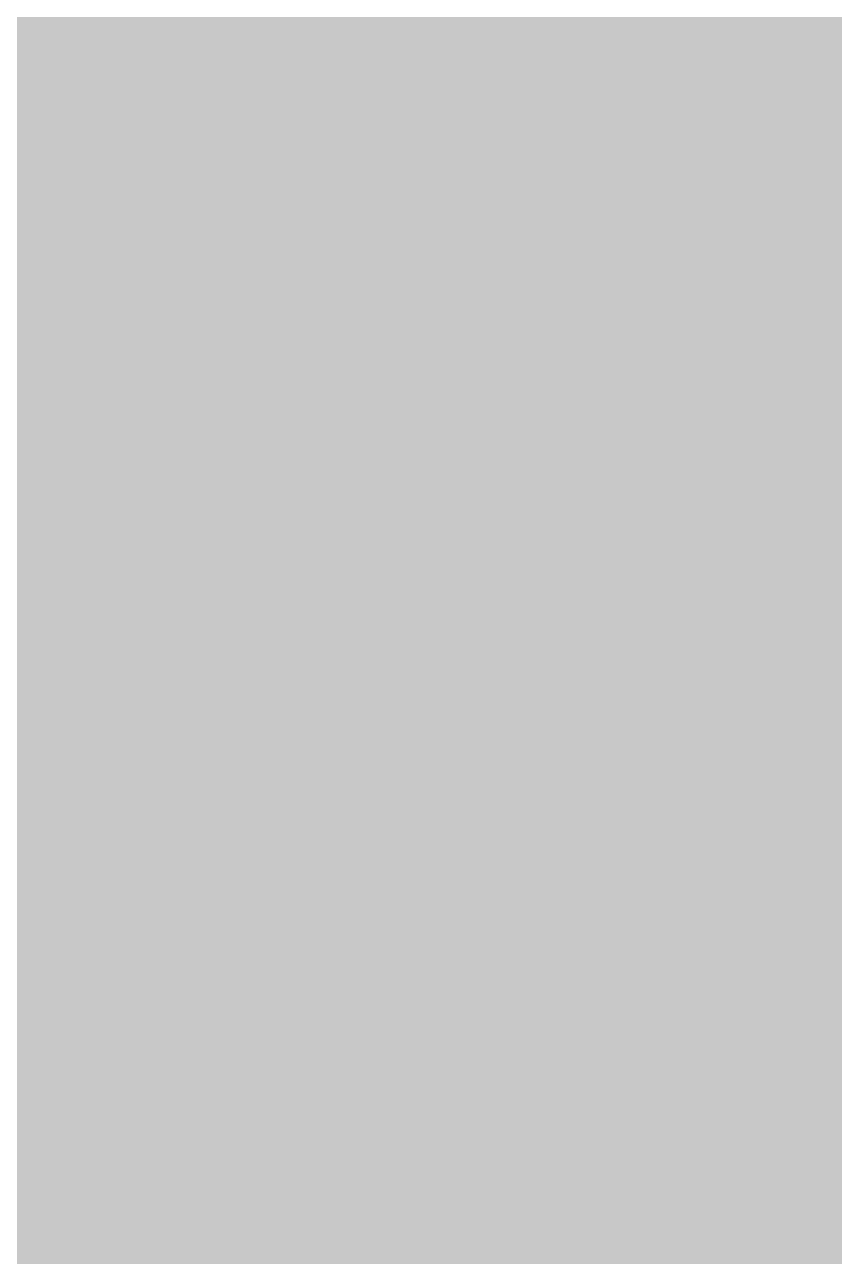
# Model space of a CAD drawing. Header units: inches. Extents: x 267136 to 306747, y 5028981 to 5062930.
# Drawn here: x 289900 to 292173, y 5037095 to 5040554 of the extents above; entities that cross this region are included whole.
import ezdxf

# ---------------------------------------------------------------- set-up
doc = ezdxf.new("R2010")
doc.units = ezdxf.units.IN
doc.header["$MEASUREMENT"] = 0

msp = doc.modelspace()

# ---------------------------------------------------------------- hatches: boundary and pattern name
for points in [[(290147.64, 5040373.042), (290082.518, 5040373.194), (290017.396, 5040373.348), (289952.275, 5040373.501), (289887.153, 5040373.655), (289822.032, 5040373.811), (289756.91, 5040373.966), (289691.789, 5040374.123), (289659.228, 5040374.201), (289659.283, 5040397.354), (289659.507, 5040489.962), (289659.73, 5040582.571), (289659.954, 5040675.18), (289660.065, 5040721.484), (289692.624, 5040721.406), (289757.742, 5040721.249), (289822.86, 5040721.093), (289887.978, 5040720.938), (290018.214, 5040720.63), (290083.332, 5040720.477), (290148.45, 5040720.325), (290148.342, 5040674.021), (290147.91, 5040488.803), (290147.693, 5040396.194), (290147.64, 5040373.042)], [(290636.052, 5040371.921), (290603.491, 5040371.995), (290538.369, 5040372.142), (290473.248, 5040372.291), (290408.126, 5040372.439), (290343.004, 5040372.589), (290277.883, 5040372.739), (290212.761, 5040372.891), (290147.64, 5040373.042), (290147.693, 5040396.194), (290147.91, 5040488.803), (290148.342, 5040674.021), (290148.45, 5040720.325), (290213.568, 5040720.173), (290278.686, 5040720.022), (290408.922, 5040719.722), (290474.04, 5040719.573), (290604.276, 5040719.277), (290636.835, 5040719.204), (290636.73, 5040672.899), (290636.521, 5040580.291), (290636.313, 5040487.682), (290636.104, 5040395.073), (290636.052, 5040371.921)], [(291124.463, 5040370.838), (291059.342, 5040370.98), (290994.22, 5040371.123), (290929.099, 5040371.267), (290863.977, 5040371.411), (290798.855, 5040371.556), (290733.734, 5040371.701), (290668.612, 5040371.848), (290636.052, 5040371.921), (290636.104, 5040395.073), (290636.313, 5040487.682), (290636.521, 5040580.291), (290636.73, 5040672.899), (290636.835, 5040719.204), (290669.394, 5040719.13), (290799.63, 5040718.838), (290864.748, 5040718.694), (290929.866, 5040718.549), (291060.102, 5040718.263), (291125.22, 5040718.121), (291125.119, 5040671.816), (291124.917, 5040579.208), (291124.716, 5040486.599), (291124.514, 5040393.99), (291124.463, 5040370.838)], [(291612.875, 5040369.793), (291580.315, 5040369.861), (291450.071, 5040370.137), (291384.95, 5040370.276), (291319.828, 5040370.416), (291254.707, 5040370.556), (291189.585, 5040370.696), (291124.463, 5040370.838), (291124.514, 5040393.99), (291124.716, 5040486.599), (291124.917, 5040579.208), (291125.119, 5040671.816), (291125.22, 5040718.121), (291190.338, 5040717.979), (291255.456, 5040717.838), (291320.574, 5040717.698), (291450.81, 5040717.42), (291581.046, 5040717.144), (291613.605, 5040717.076), (291613.508, 5040670.771), (291613.313, 5040578.163), (291613.119, 5040485.554), (291612.924, 5040392.945), (291612.875, 5040369.793)], [(292101.288, 5040368.786), (292036.166, 5040368.918), (291971.044, 5040369.051), (291905.923, 5040369.184), (291840.801, 5040369.318), (291775.68, 5040369.453), (291710.558, 5040369.588), (291645.437, 5040369.725), (291612.875, 5040369.793), (291612.924, 5040392.945), (291613.119, 5040485.554), (291613.313, 5040578.163), (291613.508, 5040670.771), (291613.605, 5040717.076), (291646.164, 5040717.007), (291711.282, 5040716.871), (291841.518, 5040716.601), (291971.754, 5040716.333), (292101.99, 5040716.069), (292101.896, 5040669.764), (292101.709, 5040577.155), (292101.522, 5040484.547), (292101.334, 5040391.938), (292101.288, 5040368.786)], [(292589.699, 5040367.817), (292557.139, 5040367.88), (292492.017, 5040368.007), (292426.896, 5040368.136), (292361.774, 5040368.264), (292296.652, 5040368.394), (292231.531, 5040368.523), (292166.409, 5040368.654), (292101.288, 5040368.786), (292101.334, 5040391.938), (292101.522, 5040484.547), (292101.709, 5040577.155), (292101.896, 5040669.764), (292101.99, 5040716.069), (292167.108, 5040715.937), (292232.226, 5040715.807), (292297.344, 5040715.676), (292427.58, 5040715.418), (292492.698, 5040715.291), (292557.816, 5040715.163), (292590.375, 5040715.1), (292590.285, 5040668.795), (292590.105, 5040576.187), (292589.745, 5040390.969), (292589.699, 5040367.817)], [(290146.829, 5040025.759), (290081.704, 5040025.912), (290016.579, 5040026.065), (289951.453, 5040026.218), (289821.203, 5040026.528), (289690.953, 5040026.84), (289658.39, 5040026.918), (289658.836, 5040212.136), (289659.06, 5040304.745), (289659.228, 5040374.201), (289691.789, 5040374.123), (289756.91, 5040373.966), (289822.032, 5040373.811), (289887.153, 5040373.655), (289952.275, 5040373.501), (290017.396, 5040373.348), (290082.518, 5040373.194), (290147.64, 5040373.042), (290147.478, 5040303.585), (290147.261, 5040210.977), (290146.829, 5040025.759)], [(290635.268, 5040024.638), (290602.706, 5040024.712), (290537.58, 5040024.859), (290407.33, 5040025.157), (290342.205, 5040025.306), (290277.079, 5040025.457), (290146.829, 5040025.759), (290147.261, 5040210.977), (290147.478, 5040303.585), (290147.64, 5040373.042), (290212.761, 5040372.891), (290277.883, 5040372.739), (290343.004, 5040372.589), (290408.126, 5040372.439), (290473.248, 5040372.291), (290538.369, 5040372.142), (290603.491, 5040371.995), (290636.052, 5040371.921), (290635.895, 5040302.464), (290635.686, 5040209.856), (290635.268, 5040024.638)], [(291123.707, 5040023.555), (291058.582, 5040023.697), (290993.457, 5040023.84), (290928.332, 5040023.984), (290863.206, 5040024.128), (290732.956, 5040024.418), (290667.831, 5040024.565), (290635.268, 5040024.638), (290635.686, 5040209.856), (290635.895, 5040302.464), (290636.052, 5040371.921), (290668.612, 5040371.848), (290733.734, 5040371.701), (290798.855, 5040371.556), (290863.977, 5040371.411), (290929.099, 5040371.267), (290994.22, 5040371.123), (291059.342, 5040370.98), (291124.463, 5040370.838), (291124.312, 5040301.381), (291124.11, 5040208.772), (291123.909, 5040116.164), (291123.707, 5040023.555)], [(291612.146, 5040022.51), (291579.583, 5040022.579), (291514.458, 5040022.716), (291449.333, 5040022.854), (291384.208, 5040022.993), (291253.958, 5040023.273), (291188.832, 5040023.414), (291123.707, 5040023.555), (291123.909, 5040116.164), (291124.11, 5040208.772), (291124.312, 5040301.381), (291124.463, 5040370.838), (291189.585, 5040370.696), (291254.707, 5040370.556), (291319.828, 5040370.416), (291384.95, 5040370.276), (291450.071, 5040370.137), (291580.315, 5040369.861), (291612.875, 5040369.793), (291612.729, 5040300.336), (291612.535, 5040207.728), (291612.34, 5040115.119), (291612.146, 5040022.51)], [(292100.585, 5040021.503), (292035.46, 5040021.635), (291970.334, 5040021.768), (291905.209, 5040021.901), (291840.084, 5040022.036), (291774.959, 5040022.17), (291709.834, 5040022.306), (291644.708, 5040022.442), (291612.146, 5040022.51), (291612.34, 5040115.119), (291612.535, 5040207.728), (291612.729, 5040300.336), (291612.875, 5040369.793), (291645.437, 5040369.725), (291710.558, 5040369.588), (291775.68, 5040369.453), (291840.801, 5040369.318), (291905.923, 5040369.184), (291971.044, 5040369.051), (292036.166, 5040368.918), (292101.288, 5040368.786), (292101.147, 5040299.329), (292100.96, 5040206.721), (292100.772, 5040114.112), (292100.585, 5040021.503)], [(292589.024, 5040020.534), (292556.461, 5040020.598), (292491.336, 5040020.725), (292361.086, 5040020.981), (292295.961, 5040021.111), (292230.835, 5040021.241), (292100.585, 5040021.503), (292100.772, 5040114.112), (292100.96, 5040206.721), (292101.147, 5040299.329), (292101.288, 5040368.786), (292166.409, 5040368.654), (292231.531, 5040368.523), (292296.652, 5040368.394), (292361.774, 5040368.264), (292426.896, 5040368.136), (292492.017, 5040368.007), (292557.139, 5040367.88), (292589.699, 5040367.817), (292589.564, 5040298.36), (292589.384, 5040205.751), (292589.204, 5040113.143), (292589.024, 5040020.534)], [(290146.019, 5039678.477), (290080.89, 5039678.629), (290015.761, 5039678.782), (289885.503, 5039679.09), (289820.375, 5039679.246), (289755.246, 5039679.401), (289690.117, 5039679.558), (289657.552, 5039679.636), (289657.72, 5039749.092), (289657.943, 5039841.701), (289658.167, 5039934.31), (289658.39, 5040026.918), (289690.953, 5040026.84), (289821.203, 5040026.528), (289951.453, 5040026.218), (290016.579, 5040026.065), (290146.829, 5040025.759), (290146.613, 5039933.151), (290146.396, 5039840.542), (290146.181, 5039747.934), (290146.019, 5039678.477)], [(290634.484, 5039677.356), (290601.92, 5039677.429), (290536.791, 5039677.577), (290471.663, 5039677.725), (290406.534, 5039677.874), (290276.276, 5039678.174), (290211.147, 5039678.325), (290146.019, 5039678.477), (290146.181, 5039747.934), (290146.396, 5039840.542), (290146.613, 5039933.151), (290146.829, 5040025.759), (290277.079, 5040025.457), (290342.205, 5040025.306), (290472.455, 5040025.008), (290537.58, 5040024.859), (290602.706, 5040024.712), (290635.268, 5040024.638), (290635.059, 5039932.03), (290634.641, 5039746.812), (290634.484, 5039677.356)], [(291122.95, 5039676.273), (291057.822, 5039676.415), (290992.693, 5039676.558), (290862.435, 5039676.846), (290797.307, 5039676.991), (290732.178, 5039677.136), (290667.049, 5039677.282), (290634.484, 5039677.356), (290634.641, 5039746.812), (290635.059, 5039932.03), (290635.268, 5040024.638), (290667.831, 5040024.565), (290732.956, 5040024.418), (290863.206, 5040024.128), (290928.332, 5040023.984), (290993.457, 5040023.84), (291058.582, 5040023.697), (291123.707, 5040023.555), (291123.505, 5039930.947), (291123.303, 5039838.338), (291123.102, 5039745.729), (291122.95, 5039676.273)], [(291611.417, 5039675.228), (291578.852, 5039675.296), (291448.594, 5039675.572), (291383.466, 5039675.71), (291253.208, 5039675.99), (291188.079, 5039676.131), (291122.95, 5039676.273), (291123.102, 5039745.729), (291123.303, 5039838.338), (291123.505, 5039930.947), (291123.707, 5040023.555), (291188.832, 5040023.414), (291253.958, 5040023.273), (291384.208, 5040022.993), (291449.333, 5040022.854), (291514.458, 5040022.716), (291579.583, 5040022.579), (291612.146, 5040022.51), (291611.952, 5039929.901), (291611.757, 5039837.293), (291611.562, 5039744.684), (291611.417, 5039675.228)], [(292099.883, 5039674.221), (292034.754, 5039674.353), (291969.625, 5039674.485), (291839.367, 5039674.753), (291774.238, 5039674.888), (291709.11, 5039675.023), (291643.981, 5039675.159), (291611.417, 5039675.228), (291611.562, 5039744.684), (291611.757, 5039837.293), (291611.952, 5039929.901), (291612.146, 5040022.51), (291644.708, 5040022.442), (291709.834, 5040022.306), (291774.959, 5040022.17), (291840.084, 5040022.036), (291905.209, 5040021.901), (291970.334, 5040021.768), (292035.46, 5040021.635), (292100.585, 5040021.503), (292100.398, 5039928.895), (292100.21, 5039836.286), (292100.023, 5039743.677), (292099.883, 5039674.221)], [(292588.349, 5039673.251), (292555.784, 5039673.315), (292490.655, 5039673.442), (292425.527, 5039673.57), (292360.398, 5039673.699), (292295.269, 5039673.829), (292230.14, 5039673.958), (292165.011, 5039674.089), (292099.883, 5039674.221), (292100.023, 5039743.677), (292100.21, 5039836.286), (292100.398, 5039928.895), (292100.585, 5040021.503), (292230.835, 5040021.241), (292295.961, 5040021.111), (292361.086, 5040020.981), (292491.336, 5040020.725), (292556.461, 5040020.598), (292589.024, 5040020.534), (292588.844, 5039927.925), (292588.664, 5039835.317), (292588.484, 5039742.708), (292588.349, 5039673.251)], [(290145.208, 5039331.195), (290080.075, 5039331.347), (290014.943, 5039331.5), (289949.811, 5039331.654), (289884.678, 5039331.808), (289819.546, 5039331.963), (289754.414, 5039332.119), (289689.281, 5039332.275), (289656.715, 5039332.354), (289656.827, 5039378.658), (289657.05, 5039471.267), (289657.273, 5039563.875), (289657.497, 5039656.484), (289657.552, 5039679.636), (289690.117, 5039679.558), (289755.246, 5039679.401), (289820.375, 5039679.246), (289885.503, 5039679.09), (290015.761, 5039678.782), (290080.89, 5039678.629), (290146.019, 5039678.477), (290145.964, 5039655.325), (290145.532, 5039470.107), (290145.208, 5039331.195)], [(290633.701, 5039330.074), (290601.135, 5039330.147), (290536.002, 5039330.295), (290470.87, 5039330.443), (290405.737, 5039330.592), (290275.473, 5039330.892), (290210.34, 5039331.043), (290145.208, 5039331.195), (290145.532, 5039470.107), (290145.964, 5039655.325), (290146.019, 5039678.477), (290211.147, 5039678.325), (290276.276, 5039678.174), (290406.534, 5039677.874), (290471.663, 5039677.725), (290536.791, 5039677.577), (290601.92, 5039677.429), (290634.484, 5039677.356), (290634.432, 5039654.204), (290634.014, 5039468.986), (290633.805, 5039376.378), (290633.701, 5039330.074)], [(291122.194, 5039328.99), (291057.062, 5039329.133), (290991.929, 5039329.275), (290926.797, 5039329.419), (290861.664, 5039329.563), (290796.532, 5039329.708), (290731.399, 5039329.854), (290666.267, 5039330), (290633.701, 5039330.074), (290633.805, 5039376.378), (290634.014, 5039468.986), (290634.432, 5039654.204), (290634.484, 5039677.356), (290667.049, 5039677.282), (290732.178, 5039677.136), (290797.307, 5039676.991), (290862.435, 5039676.846), (290992.693, 5039676.558), (291057.822, 5039676.415), (291122.95, 5039676.273), (291122.9, 5039653.121), (291122.698, 5039560.512), (291122.497, 5039467.903), (291122.295, 5039375.295), (291122.194, 5039328.99)], [(291610.687, 5039327.945), (291578.121, 5039328.014), (291512.988, 5039328.151), (291447.856, 5039328.29), (291382.724, 5039328.428), (291252.458, 5039328.708), (291122.194, 5039328.99), (291122.295, 5039375.295), (291122.497, 5039467.903), (291122.698, 5039560.512), (291122.9, 5039653.121), (291122.95, 5039676.273), (291188.079, 5039676.131), (291253.208, 5039675.99), (291383.466, 5039675.71), (291448.594, 5039675.572), (291578.852, 5039675.296), (291611.417, 5039675.228), (291611.368, 5039652.076), (291611.173, 5039559.467), (291610.979, 5039466.858), (291610.784, 5039374.25), (291610.687, 5039327.945)], [(292099.18, 5039326.938), (292034.048, 5039327.07), (291968.915, 5039327.203), (291903.783, 5039327.336), (291838.65, 5039327.471), (291773.518, 5039327.605), (291708.386, 5039327.741), (291643.253, 5039327.877), (291610.687, 5039327.945), (291610.784, 5039374.25), (291610.979, 5039466.858), (291611.173, 5039559.467), (291611.368, 5039652.076), (291611.417, 5039675.228), (291643.981, 5039675.159), (291709.11, 5039675.023), (291774.238, 5039674.888), (291839.367, 5039674.753), (291969.625, 5039674.485), (292099.883, 5039674.221), (292099.836, 5039651.068), (292099.648, 5039558.46), (292099.461, 5039465.851), (292099.274, 5039373.243), (292099.18, 5039326.938)], [(292587.673, 5039325.969), (292555.107, 5039326.033), (292489.974, 5039326.16), (292424.842, 5039326.288), (292359.71, 5039326.417), (292294.577, 5039326.546), (292229.445, 5039326.676), (292164.312, 5039326.807), (292099.18, 5039326.938), (292099.274, 5039373.243), (292099.461, 5039465.851), (292099.648, 5039558.46), (292099.836, 5039651.068), (292099.883, 5039674.221), (292165.011, 5039674.089), (292230.14, 5039673.958), (292295.269, 5039673.829), (292360.398, 5039673.699), (292425.527, 5039673.57), (292490.655, 5039673.442), (292555.784, 5039673.315), (292588.349, 5039673.251), (292588.303, 5039650.1), (292587.943, 5039464.882), (292587.763, 5039372.273), (292587.673, 5039325.969)], [(290144.397, 5038983.912), (290079.261, 5038984.064), (290014.125, 5038984.218), (289948.989, 5038984.371), (289883.854, 5038984.526), (289818.717, 5038984.681), (289655.877, 5038985.071), (289655.933, 5039008.224), (289656.156, 5039100.832), (289656.38, 5039193.441), (289656.603, 5039286.049), (289656.715, 5039332.354), (289689.281, 5039332.275), (289754.414, 5039332.119), (289819.546, 5039331.963), (289884.678, 5039331.808), (289949.811, 5039331.654), (290014.943, 5039331.5), (290080.075, 5039331.347), (290145.208, 5039331.195), (290145.1, 5039284.89), (290144.884, 5039192.282), (290144.667, 5039099.673), (290144.451, 5039007.064), (290144.397, 5038983.912)], [(290632.917, 5038982.791), (290600.35, 5038982.865), (290535.213, 5038983.013), (290470.077, 5038983.161), (290404.941, 5038983.31), (290339.805, 5038983.46), (290274.669, 5038983.609), (290209.533, 5038983.761), (290144.397, 5038983.912), (290144.451, 5039007.064), (290144.667, 5039099.673), (290144.884, 5039192.282), (290145.1, 5039284.89), (290145.208, 5039331.195), (290210.34, 5039331.043), (290275.473, 5039330.892), (290405.737, 5039330.592), (290470.87, 5039330.443), (290536.002, 5039330.295), (290601.135, 5039330.147), (290633.701, 5039330.074), (290633.596, 5039283.769), (290633.388, 5039191.161), (290632.97, 5039005.943), (290632.917, 5038982.791)], [(291121.437, 5038981.708), (291056.301, 5038981.851), (290991.166, 5038981.993), (290926.029, 5038982.137), (290860.894, 5038982.281), (290795.757, 5038982.426), (290730.622, 5038982.571), (290665.485, 5038982.718), (290632.917, 5038982.791), (290632.97, 5039005.943), (290633.388, 5039191.161), (290633.596, 5039283.769), (290633.701, 5039330.074), (290666.267, 5039330), (290731.399, 5039329.854), (290796.532, 5039329.708), (290861.664, 5039329.563), (290926.797, 5039329.419), (290991.929, 5039329.275), (291057.062, 5039329.133), (291122.194, 5039328.99), (291122.093, 5039282.686), (291121.891, 5039190.078), (291121.689, 5039097.469), (291121.488, 5039004.86), (291121.437, 5038981.708)], [(291609.958, 5038980.663), (291577.39, 5038980.731), (291512.253, 5038980.869), (291447.118, 5038981.008), (291381.981, 5038981.146), (291316.846, 5038981.286), (291251.709, 5038981.426), (291186.573, 5038981.566), (291121.437, 5038981.708), (291121.488, 5039004.86), (291121.689, 5039097.469), (291121.891, 5039190.078), (291122.093, 5039282.686), (291122.194, 5039328.99), (291252.458, 5039328.708), (291382.724, 5039328.428), (291447.856, 5039328.29), (291512.988, 5039328.151), (291578.121, 5039328.014), (291610.687, 5039327.945), (291610.59, 5039281.641), (291610.395, 5039189.033), (291610.201, 5039096.424), (291610.006, 5039003.815), (291609.958, 5038980.663)], [(292098.478, 5038979.656), (292033.342, 5038979.788), (291968.206, 5038979.921), (291903.069, 5038980.055), (291837.934, 5038980.188), (291772.797, 5038980.323), (291707.662, 5038980.459), (291642.525, 5038980.595), (291609.958, 5038980.663), (291610.006, 5039003.815), (291610.201, 5039096.424), (291610.395, 5039189.033), (291610.59, 5039281.641), (291610.687, 5039327.945), (291643.253, 5039327.877), (291708.386, 5039327.741), (291773.518, 5039327.605), (291838.65, 5039327.471), (291903.783, 5039327.336), (291968.915, 5039327.203), (292034.048, 5039327.07), (292099.18, 5039326.938), (292099.086, 5039280.634), (292098.899, 5039188.025), (292098.712, 5039095.417), (292098.524, 5039002.809), (292098.478, 5038979.656)], [(292586.998, 5038978.687), (292554.43, 5038978.751), (292489.294, 5038978.878), (292424.158, 5038979.006), (292293.886, 5038979.264), (292228.75, 5038979.395), (292163.614, 5038979.524), (292098.478, 5038979.656), (292098.524, 5039002.809), (292098.712, 5039095.417), (292098.899, 5039188.025), (292099.086, 5039280.634), (292099.18, 5039326.938), (292164.312, 5039326.807), (292229.445, 5039326.676), (292294.577, 5039326.546), (292359.71, 5039326.417), (292424.842, 5039326.288), (292489.974, 5039326.16), (292555.107, 5039326.033), (292587.673, 5039325.969), (292587.583, 5039279.665), (292587.403, 5039187.056), (292587.223, 5039094.448), (292587.043, 5039001.839), (292586.998, 5038978.687)], [(290143.587, 5038636.631), (290078.447, 5038636.783), (290013.308, 5038636.936), (289883.028, 5038637.244), (289817.889, 5038637.399), (289752.749, 5038637.555), (289687.61, 5038637.711), (289655.04, 5038637.79), (289655.263, 5038730.398), (289655.486, 5038823.007), (289655.71, 5038915.615), (289655.877, 5038985.071), (289753.581, 5038984.837), (289818.717, 5038984.681), (289883.854, 5038984.526), (289948.989, 5038984.371), (290014.125, 5038984.218), (290079.261, 5038984.064), (290144.397, 5038983.912), (290144.235, 5038914.456), (290144.019, 5038821.848), (290143.803, 5038729.239), (290143.587, 5038636.631)], [(290632.134, 5038635.51), (290599.564, 5038635.583), (290534.424, 5038635.73), (290404.146, 5038636.028), (290273.866, 5038636.328), (290208.727, 5038636.479), (290143.587, 5038636.631), (290143.803, 5038729.239), (290144.019, 5038821.848), (290144.235, 5038914.456), (290144.397, 5038983.912), (290209.533, 5038983.761), (290274.669, 5038983.609), (290339.805, 5038983.46), (290404.941, 5038983.31), (290470.077, 5038983.161), (290535.213, 5038983.013), (290600.35, 5038982.865), (290632.917, 5038982.791), (290632.761, 5038913.335), (290632.552, 5038820.727), (290632.343, 5038728.118), (290632.134, 5038635.51)], [(291120.681, 5038634.427), (291055.542, 5038634.568), (290990.402, 5038634.712), (290925.262, 5038634.855), (290860.123, 5038634.999), (290794.983, 5038635.145), (290729.843, 5038635.29), (290664.704, 5038635.437), (290632.134, 5038635.51), (290632.343, 5038728.118), (290632.552, 5038820.727), (290632.761, 5038913.335), (290632.917, 5038982.791), (290665.485, 5038982.718), (290730.622, 5038982.571), (290795.757, 5038982.426), (290860.894, 5038982.281), (290926.029, 5038982.137), (290991.166, 5038981.993), (291056.301, 5038981.851), (291121.437, 5038981.708), (291121.286, 5038912.252), (291121.084, 5038819.644), (291120.883, 5038727.035), (291120.681, 5038634.427)], [(291609.228, 5038633.382), (291576.658, 5038633.45), (291511.519, 5038633.587), (291446.379, 5038633.726), (291381.239, 5038633.864), (291316.1, 5038634.004), (291250.96, 5038634.144), (291185.821, 5038634.285), (291120.681, 5038634.427), (291120.883, 5038727.035), (291121.084, 5038819.644), (291121.286, 5038912.252), (291121.437, 5038981.708), (291186.573, 5038981.566), (291251.709, 5038981.426), (291316.846, 5038981.286), (291381.981, 5038981.146), (291447.118, 5038981.008), (291512.253, 5038980.869), (291577.39, 5038980.731), (291609.958, 5038980.663), (291609.812, 5038911.207), (291609.617, 5038818.599), (291609.423, 5038725.99), (291609.228, 5038633.382)], [(292097.775, 5038632.374), (292032.635, 5038632.507), (291967.496, 5038632.639), (291902.356, 5038632.772), (291837.217, 5038632.906), (291772.077, 5038633.041), (291706.937, 5038633.177), (291641.798, 5038633.313), (291609.228, 5038633.382), (291609.423, 5038725.99), (291609.617, 5038818.599), (291609.812, 5038911.207), (291609.958, 5038980.663), (291642.525, 5038980.595), (291707.662, 5038980.459), (291772.797, 5038980.323), (291837.934, 5038980.188), (291903.069, 5038980.055), (291968.206, 5038979.921), (292033.342, 5038979.788), (292098.478, 5038979.656), (292098.337, 5038910.2), (292098.15, 5038817.591), (292097.962, 5038724.982), (292097.775, 5038632.374)], [(292586.322, 5038631.405), (292553.752, 5038631.469), (292488.613, 5038631.596), (292423.473, 5038631.724), (292358.334, 5038631.853), (292293.194, 5038631.982), (292228.054, 5038632.112), (292162.915, 5038632.243), (292097.775, 5038632.374), (292097.962, 5038724.982), (292098.15, 5038817.591), (292098.337, 5038910.2), (292098.478, 5038979.656), (292163.614, 5038979.524), (292228.75, 5038979.395), (292293.886, 5038979.264), (292424.158, 5038979.006), (292489.294, 5038978.878), (292554.43, 5038978.751), (292586.998, 5038978.687), (292586.863, 5038909.23), (292586.683, 5038816.622), (292586.502, 5038724.014), (292586.322, 5038631.405)], [(290142.776, 5038289.349), (290077.633, 5038289.501), (290012.49, 5038289.654), (289882.204, 5038289.962), (289817.061, 5038290.117), (289751.917, 5038290.273), (289686.774, 5038290.43), (289654.203, 5038290.508), (289654.37, 5038359.964), (289654.593, 5038452.572), (289654.816, 5038545.182), (289655.04, 5038637.79), (289687.61, 5038637.711), (289752.749, 5038637.555), (289817.889, 5038637.399), (289883.028, 5038637.244), (290013.308, 5038636.936), (290078.447, 5038636.783), (290143.587, 5038636.631), (290143.371, 5038544.022), (290143.155, 5038451.414), (290142.938, 5038358.806), (290142.776, 5038289.349)], [(290631.351, 5038288.228), (290598.779, 5038288.302), (290533.636, 5038288.449), (290468.493, 5038288.598), (290403.349, 5038288.746), (290273.063, 5038289.046), (290207.92, 5038289.197), (290142.776, 5038289.349), (290142.938, 5038358.806), (290143.155, 5038451.414), (290143.371, 5038544.022), (290143.587, 5038636.631), (290208.727, 5038636.479), (290273.866, 5038636.328), (290404.146, 5038636.028), (290534.424, 5038635.73), (290599.564, 5038635.583), (290632.134, 5038635.51), (290631.925, 5038542.901), (290631.507, 5038357.685), (290631.351, 5038288.228)], [(291119.925, 5038287.145), (291054.781, 5038287.287), (290924.495, 5038287.573), (290859.352, 5038287.718), (290794.208, 5038287.862), (290663.922, 5038288.154), (290631.351, 5038288.228), (290631.507, 5038357.685), (290631.925, 5038542.901), (290632.134, 5038635.51), (290664.704, 5038635.437), (290729.843, 5038635.29), (290794.983, 5038635.145), (290860.123, 5038634.999), (290925.262, 5038634.855), (290990.402, 5038634.712), (291055.542, 5038634.568), (291120.681, 5038634.427), (291120.479, 5038541.818), (291120.278, 5038449.21), (291120.076, 5038356.601), (291119.925, 5038287.145)], [(291608.499, 5038286.1), (291575.927, 5038286.168), (291510.784, 5038286.306), (291445.641, 5038286.443), (291380.498, 5038286.583), (291315.354, 5038286.722), (291250.211, 5038286.862), (291185.068, 5038287.003), (291119.925, 5038287.145), (291120.076, 5038356.601), (291120.278, 5038449.21), (291120.479, 5038541.818), (291120.681, 5038634.427), (291185.821, 5038634.285), (291250.96, 5038634.144), (291316.1, 5038634.004), (291381.239, 5038633.864), (291446.379, 5038633.726), (291511.519, 5038633.587), (291576.658, 5038633.45), (291609.228, 5038633.382), (291609.034, 5038540.772), (291608.839, 5038448.164), (291608.645, 5038355.556), (291608.499, 5038286.1)], [(292097.073, 5038285.093), (292031.93, 5038285.225), (291966.786, 5038285.357), (291836.5, 5038285.625), (291771.357, 5038285.76), (291706.213, 5038285.896), (291641.07, 5038286.031), (291608.499, 5038286.1), (291608.645, 5038355.556), (291608.839, 5038448.164), (291609.034, 5038540.772), (291609.228, 5038633.382), (291641.798, 5038633.313), (291706.937, 5038633.177), (291772.077, 5038633.041), (291837.217, 5038632.906), (291902.356, 5038632.772), (291967.496, 5038632.639), (292032.635, 5038632.507), (292097.775, 5038632.374), (292097.588, 5038539.766), (292097.401, 5038447.157), (292097.213, 5038354.549), (292097.073, 5038285.093)], [(292585.647, 5038284.123), (292553.075, 5038284.187), (292487.932, 5038284.314), (292422.789, 5038284.442), (292357.646, 5038284.571), (292292.502, 5038284.7), (292227.359, 5038284.83), (292162.216, 5038284.961), (292097.073, 5038285.093), (292097.213, 5038354.549), (292097.401, 5038447.157), (292097.588, 5038539.766), (292097.775, 5038632.374), (292162.915, 5038632.243), (292228.054, 5038632.112), (292293.194, 5038631.982), (292358.334, 5038631.853), (292423.473, 5038631.724), (292488.613, 5038631.596), (292553.752, 5038631.469), (292586.322, 5038631.405), (292586.142, 5038538.797), (292585.962, 5038446.188), (292585.782, 5038353.58), (292585.647, 5038284.123)], [(290141.966, 5037942.067), (290076.819, 5037942.22), (290011.672, 5037942.373), (289946.526, 5037942.526), (289816.232, 5037942.836), (289751.085, 5037942.991), (289685.938, 5037943.148), (289653.365, 5037943.227), (289653.477, 5037989.53), (289653.7, 5038082.139), (289654.146, 5038267.355), (289654.203, 5038290.508), (289686.774, 5038290.43), (289751.917, 5038290.273), (289817.061, 5038290.117), (289882.204, 5038289.962), (290012.49, 5038289.654), (290077.633, 5038289.501), (290142.776, 5038289.349), (290142.723, 5038266.196), (290142.506, 5038173.588), (290142.29, 5038080.979), (290141.966, 5037942.067)], [(290630.567, 5037940.946), (290597.994, 5037941.02), (290532.847, 5037941.167), (290467.7, 5037941.315), (290402.553, 5037941.465), (290337.407, 5037941.614), (290207.113, 5037941.916), (290141.966, 5037942.067), (290142.29, 5038080.979), (290142.506, 5038173.588), (290142.723, 5038266.196), (290142.776, 5038289.349), (290207.92, 5038289.197), (290273.063, 5038289.046), (290403.349, 5038288.746), (290468.493, 5038288.598), (290533.636, 5038288.449), (290598.779, 5038288.302), (290631.351, 5038288.228), (290631.298, 5038265.075), (290631.089, 5038172.467), (290630.88, 5038079.858), (290630.672, 5037987.25), (290630.567, 5037940.946)], [(291119.168, 5037939.863), (291054.021, 5037940.006), (290988.875, 5037940.148), (290923.728, 5037940.292), (290858.581, 5037940.437), (290793.434, 5037940.581), (290728.288, 5037940.727), (290663.141, 5037940.873), (290630.567, 5037940.946), (290630.672, 5037987.25), (290630.88, 5038079.858), (290631.089, 5038172.467), (290631.298, 5038265.075), (290631.351, 5038288.228), (290663.922, 5038288.154), (290794.208, 5038287.862), (290859.352, 5038287.718), (290924.495, 5038287.573), (291054.781, 5038287.287), (291119.925, 5038287.145), (291119.874, 5038263.992), (291119.672, 5038171.384), (291119.471, 5038078.775), (291119.269, 5037986.167), (291119.168, 5037939.863)], [(291607.77, 5037938.818), (291575.196, 5037938.887), (291510.049, 5037939.024), (291444.902, 5037939.162), (291379.755, 5037939.301), (291314.609, 5037939.44), (291184.315, 5037939.722), (291119.168, 5037939.863), (291119.269, 5037986.167), (291119.471, 5038078.775), (291119.672, 5038171.384), (291119.874, 5038263.992), (291119.925, 5038287.145), (291185.068, 5038287.003), (291250.211, 5038286.862), (291315.354, 5038286.722), (291380.498, 5038286.583), (291445.641, 5038286.443), (291510.784, 5038286.306), (291575.927, 5038286.168), (291608.499, 5038286.1), (291608.45, 5038262.947), (291608.256, 5038170.339), (291608.061, 5038077.73), (291607.77, 5037938.818)], [(292096.371, 5037937.811), (292031.224, 5037937.943), (291900.93, 5037938.209), (291835.783, 5037938.344), (291770.637, 5037938.479), (291705.49, 5037938.613), (291640.343, 5037938.75), (291607.77, 5037938.818), (291608.061, 5038077.73), (291608.256, 5038170.339), (291608.45, 5038262.947), (291608.499, 5038286.1), (291641.07, 5038286.031), (291706.213, 5038285.896), (291771.357, 5038285.76), (291836.5, 5038285.625), (291966.786, 5038285.357), (292031.93, 5038285.225), (292097.073, 5038285.093), (292097.026, 5038261.94), (292096.839, 5038169.332), (292096.651, 5038076.724), (292096.464, 5037984.115), (292096.371, 5037937.811)], [(292584.972, 5037936.842), (292552.398, 5037936.905), (292487.251, 5037937.033), (292422.105, 5037937.161), (292356.958, 5037937.289), (292226.664, 5037937.549), (292161.517, 5037937.68), (292096.371, 5037937.811), (292096.464, 5037984.115), (292096.651, 5038076.724), (292096.839, 5038169.332), (292097.026, 5038261.94), (292097.073, 5038285.093), (292162.216, 5038284.961), (292227.359, 5038284.83), (292292.502, 5038284.7), (292357.646, 5038284.571), (292422.789, 5038284.442), (292487.932, 5038284.314), (292553.075, 5038284.187), (292585.647, 5038284.123), (292585.602, 5038260.972), (292585.422, 5038168.363), (292585.242, 5038075.755), (292585.062, 5037983.146), (292584.972, 5037936.842)], [(290141.156, 5037594.786), (290076.005, 5037594.938), (290010.855, 5037595.092), (289945.705, 5037595.245), (289880.554, 5037595.399), (289815.404, 5037595.555), (289750.253, 5037595.71), (289685.103, 5037595.866), (289652.528, 5037595.945), (289652.583, 5037619.098), (289652.807, 5037711.705), (289653.03, 5037804.313), (289653.253, 5037896.922), (289653.365, 5037943.227), (289685.938, 5037943.148), (289751.085, 5037942.991), (289881.379, 5037942.681), (289946.526, 5037942.526), (290011.672, 5037942.373), (290141.966, 5037942.067), (290141.858, 5037895.763), (290141.642, 5037803.154), (290141.426, 5037710.547), (290141.21, 5037617.938), (290141.156, 5037594.786)], [(290629.784, 5037593.665), (290597.208, 5037593.738), (290466.908, 5037594.034), (290401.757, 5037594.184), (290336.607, 5037594.333), (290271.457, 5037594.483), (290206.306, 5037594.635), (290141.156, 5037594.786), (290141.21, 5037617.938), (290141.426, 5037710.547), (290141.642, 5037803.154), (290141.858, 5037895.763), (290141.966, 5037942.067), (290272.26, 5037941.765), (290337.407, 5037941.614), (290402.553, 5037941.465), (290467.7, 5037941.315), (290532.847, 5037941.167), (290597.994, 5037941.02), (290630.567, 5037940.946), (290630.463, 5037894.642), (290630.045, 5037709.426), (290629.836, 5037616.817), (290629.784, 5037593.665)], [(291118.412, 5037592.582), (291053.262, 5037592.724), (290988.111, 5037592.867), (290922.961, 5037593.011), (290857.811, 5037593.154), (290792.66, 5037593.3), (290727.51, 5037593.445), (290662.359, 5037593.592), (290629.784, 5037593.665), (290629.836, 5037616.817), (290630.045, 5037709.426), (290630.463, 5037894.642), (290630.567, 5037940.946), (290663.141, 5037940.873), (290728.288, 5037940.727), (290793.434, 5037940.581), (290858.581, 5037940.437), (290923.728, 5037940.292), (290988.875, 5037940.148), (291054.021, 5037940.006), (291119.168, 5037939.863), (291119.067, 5037893.559), (291118.866, 5037800.95), (291118.462, 5037615.734), (291118.412, 5037592.582)], [(291607.04, 5037591.537), (291574.465, 5037591.605), (291509.314, 5037591.743), (291444.164, 5037591.881), (291379.014, 5037592.02), (291313.863, 5037592.159), (291248.713, 5037592.3), (291183.562, 5037592.44), (291118.412, 5037592.582), (291118.462, 5037615.734), (291118.866, 5037800.95), (291119.067, 5037893.559), (291119.168, 5037939.863), (291249.462, 5037939.581), (291314.609, 5037939.44), (291379.755, 5037939.301), (291444.902, 5037939.162), (291510.049, 5037939.024), (291575.196, 5037938.887), (291607.77, 5037938.818), (291607.672, 5037892.514), (291607.478, 5037799.905), (291607.283, 5037707.297), (291607.089, 5037614.688), (291607.04, 5037591.537)], [(292095.668, 5037590.529), (292030.518, 5037590.662), (291965.367, 5037590.795), (291900.217, 5037590.928), (291835.066, 5037591.062), (291704.766, 5037591.332), (291639.615, 5037591.469), (291607.04, 5037591.537), (291607.089, 5037614.688), (291607.283, 5037707.297), (291607.478, 5037799.905), (291607.672, 5037892.514), (291607.77, 5037938.818), (291640.343, 5037938.75), (291705.49, 5037938.613), (291770.637, 5037938.479), (291835.783, 5037938.344), (291900.93, 5037938.209), (292031.224, 5037937.943), (292096.371, 5037937.811), (292096.277, 5037891.507), (292096.09, 5037798.898), (292095.902, 5037706.29), (292095.715, 5037613.682), (292095.668, 5037590.529)], [(292584.296, 5037589.561), (292551.721, 5037589.624), (292486.571, 5037589.751), (292421.42, 5037589.88), (292356.27, 5037590.008), (292291.12, 5037590.138), (292225.969, 5037590.268), (292160.819, 5037590.398), (292095.668, 5037590.529), (292095.715, 5037613.682), (292095.902, 5037706.29), (292096.09, 5037798.898), (292096.277, 5037891.507), (292096.371, 5037937.811), (292161.517, 5037937.68), (292226.664, 5037937.549), (292356.958, 5037937.289), (292422.105, 5037937.161), (292487.251, 5037937.033), (292552.398, 5037936.905), (292584.972, 5037936.842), (292584.702, 5037797.93), (292584.521, 5037705.321), (292584.342, 5037612.713), (292584.296, 5037589.561)], [(290140.346, 5037247.505), (290075.191, 5037247.657), (290010.038, 5037247.811), (289944.883, 5037247.964), (289879.729, 5037248.118), (289814.576, 5037248.273), (289749.421, 5037248.429), (289684.268, 5037248.586), (289651.69, 5037248.664), (289651.914, 5037341.272), (289652.137, 5037433.881), (289652.36, 5037526.489), (289652.528, 5037595.945), (289685.103, 5037595.866), (289750.253, 5037595.71), (289815.404, 5037595.555), (289880.554, 5037595.399), (289945.705, 5037595.245), (290010.855, 5037595.092), (290076.005, 5037594.938), (290141.156, 5037594.786), (290140.994, 5037525.33), (290140.778, 5037432.722), (290140.562, 5037340.113), (290140.346, 5037247.505)], [(290629, 5037246.384), (290596.424, 5037246.457), (290531.27, 5037246.604), (290466.116, 5037246.753), (290400.961, 5037246.902), (290335.808, 5037247.052), (290270.654, 5037247.202), (290205.5, 5037247.354), (290140.346, 5037247.505), (290140.562, 5037340.113), (290140.778, 5037432.722), (290140.994, 5037525.33), (290141.156, 5037594.786), (290206.306, 5037594.635), (290271.457, 5037594.483), (290336.607, 5037594.333), (290401.757, 5037594.184), (290466.908, 5037594.034), (290597.208, 5037593.738), (290629.784, 5037593.665), (290629.627, 5037524.209), (290629.418, 5037431.601), (290629.209, 5037338.992), (290629, 5037246.384)], [(291117.656, 5037245.301), (291052.502, 5037245.443), (290922.194, 5037245.729), (290791.886, 5037246.019), (290726.732, 5037246.164), (290661.578, 5037246.311), (290629, 5037246.384), (290629.209, 5037338.992), (290629.418, 5037431.601), (290629.627, 5037524.209), (290629.784, 5037593.665), (290662.359, 5037593.592), (290727.51, 5037593.445), (290792.66, 5037593.3), (290857.811, 5037593.154), (290922.961, 5037593.011), (290988.111, 5037592.867), (291053.262, 5037592.724), (291118.412, 5037592.582), (291118.261, 5037523.126), (291118.059, 5037430.518), (291117.857, 5037337.909), (291117.656, 5037245.301)], [(291606.311, 5037244.256), (291573.734, 5037244.324), (291443.426, 5037244.6), (291378.272, 5037244.738), (291313.118, 5037244.878), (291247.964, 5037245.019), (291182.81, 5037245.159), (291117.656, 5037245.301), (291117.857, 5037337.909), (291118.059, 5037430.518), (291118.261, 5037523.126), (291118.412, 5037592.582), (291183.562, 5037592.44), (291248.713, 5037592.3), (291313.863, 5037592.159), (291379.014, 5037592.02), (291444.164, 5037591.881), (291509.314, 5037591.743), (291574.465, 5037591.605), (291607.04, 5037591.537), (291606.895, 5037522.08), (291606.7, 5037429.473), (291606.505, 5037336.864), (291606.311, 5037244.256)], [(292094.966, 5037243.248), (292029.812, 5037243.381), (291964.658, 5037243.514), (291899.504, 5037243.646), (291704.042, 5037244.051), (291638.888, 5037244.187), (291606.311, 5037244.256), (291606.505, 5037336.864), (291606.7, 5037429.473), (291606.895, 5037522.08), (291607.04, 5037591.537), (291639.615, 5037591.469), (291704.766, 5037591.332), (291835.066, 5037591.062), (291900.217, 5037590.928), (291965.367, 5037590.795), (292030.518, 5037590.662), (292095.668, 5037590.529), (292095.528, 5037521.073), (292095.341, 5037428.465), (292095.153, 5037335.856), (292094.966, 5037243.248)], [(292583.621, 5037242.279), (292551.044, 5037242.343), (292355.582, 5037242.727), (292290.428, 5037242.856), (292225.274, 5037242.986), (292094.966, 5037243.248), (292095.153, 5037335.856), (292095.341, 5037428.465), (292095.528, 5037521.073), (292095.668, 5037590.529), (292160.819, 5037590.398), (292225.969, 5037590.268), (292291.12, 5037590.138), (292356.27, 5037590.008), (292421.42, 5037589.88), (292486.571, 5037589.751), (292551.721, 5037589.624), (292584.296, 5037589.561), (292584.161, 5037520.104), (292583.801, 5037334.888), (292583.621, 5037242.279)], [(290139.535, 5036900.224), (290074.378, 5036900.376), (290009.22, 5036900.529), (289944.062, 5036900.683), (289878.905, 5036900.837), (289813.747, 5036900.992), (289748.59, 5036901.148), (289683.432, 5036901.305), (289650.853, 5036901.383), (289651.021, 5036970.839), (289651.244, 5037063.447), (289651.467, 5037156.056), (289651.69, 5037248.664), (289684.268, 5037248.586), (289749.421, 5037248.429), (289814.576, 5037248.273), (289879.729, 5037248.118), (289944.883, 5037247.964), (290010.038, 5037247.811), (290075.191, 5037247.657), (290140.346, 5037247.505), (290140.129, 5037154.896), (290139.914, 5037062.288), (290139.697, 5036969.68), (290139.535, 5036900.224)], [(290628.217, 5036899.103), (290595.639, 5036899.177), (290530.481, 5036899.324), (290465.323, 5036899.473), (290400.166, 5036899.621), (290335.008, 5036899.771), (290269.851, 5036899.921), (290204.693, 5036900.072), (290139.535, 5036900.224), (290139.697, 5036969.68), (290139.914, 5037062.288), (290140.129, 5037154.896), (290140.346, 5037247.505), (290205.5, 5037247.354), (290270.654, 5037247.202), (290335.808, 5037247.052), (290400.961, 5037246.902), (290466.116, 5037246.753), (290531.27, 5037246.604), (290596.424, 5037246.457), (290629, 5037246.384), (290628.792, 5037153.775), (290628.374, 5036968.559), (290628.217, 5036899.103)], [(291116.899, 5036898.02), (291051.742, 5036898.162), (290986.584, 5036898.305), (290921.427, 5036898.448), (290856.269, 5036898.593), (290791.111, 5036898.737), (290725.954, 5036898.883), (290660.796, 5036899.029), (290628.217, 5036899.103), (290628.374, 5036968.559), (290628.792, 5037153.775), (290629, 5037246.384), (290661.578, 5037246.311), (290726.732, 5037246.164), (290857.04, 5037245.874), (290922.194, 5037245.729), (291052.502, 5037245.443), (291117.656, 5037245.301), (291117.454, 5037152.692), (291117.252, 5037060.084), (291117.051, 5036967.476), (291116.899, 5036898.02)], [(291605.582, 5036896.975), (291573.003, 5036897.043), (291507.845, 5036897.181), (291442.687, 5036897.318), (291377.53, 5036897.458), (291312.373, 5036897.597), (291247.215, 5036897.737), (291182.057, 5036897.878), (291116.899, 5036898.02), (291117.051, 5036967.476), (291117.252, 5037060.084), (291117.454, 5037152.692), (291117.656, 5037245.301), (291182.81, 5037245.159), (291247.964, 5037245.019), (291313.118, 5037244.878), (291378.272, 5037244.738), (291508.58, 5037244.462), (291573.734, 5037244.324), (291606.311, 5037244.256), (291606.117, 5037151.647), (291605.922, 5037059.039), (291605.728, 5036966.431), (291605.582, 5036896.975)], [(292094.264, 5036895.968), (292029.106, 5036896.1), (291963.949, 5036896.232), (291833.633, 5036896.5), (291768.476, 5036896.635), (291703.318, 5036896.771), (291638.161, 5036896.906), (291605.582, 5036896.975), (291605.728, 5036966.431), (291605.922, 5037059.039), (291606.117, 5037151.647), (291606.311, 5037244.256), (291638.888, 5037244.187), (291704.042, 5037244.051), (291899.504, 5037243.646), (291964.658, 5037243.514), (292094.966, 5037243.248), (292094.779, 5037150.641), (292094.592, 5037058.032), (292094.404, 5036965.424), (292094.264, 5036895.968)], [(292582.946, 5036894.998), (292550.367, 5036895.062), (292485.209, 5036895.189), (292420.052, 5036895.317), (292354.894, 5036895.446), (292289.737, 5036895.575), (292224.579, 5036895.705), (292159.421, 5036895.836), (292094.264, 5036895.968), (292094.404, 5036965.424), (292094.592, 5037058.032), (292094.779, 5037150.641), (292094.966, 5037243.248), (292225.274, 5037242.986), (292290.428, 5037242.856), (292355.582, 5037242.727), (292583.621, 5037242.279), (292583.441, 5037149.671), (292583.261, 5037057.062), (292583.081, 5036964.455), (292582.946, 5036894.998)]]:
    msp.add_hatch(color=256).paths.add_polyline_path(points, flags=0)

doc.saveas('drawing.dxf')
